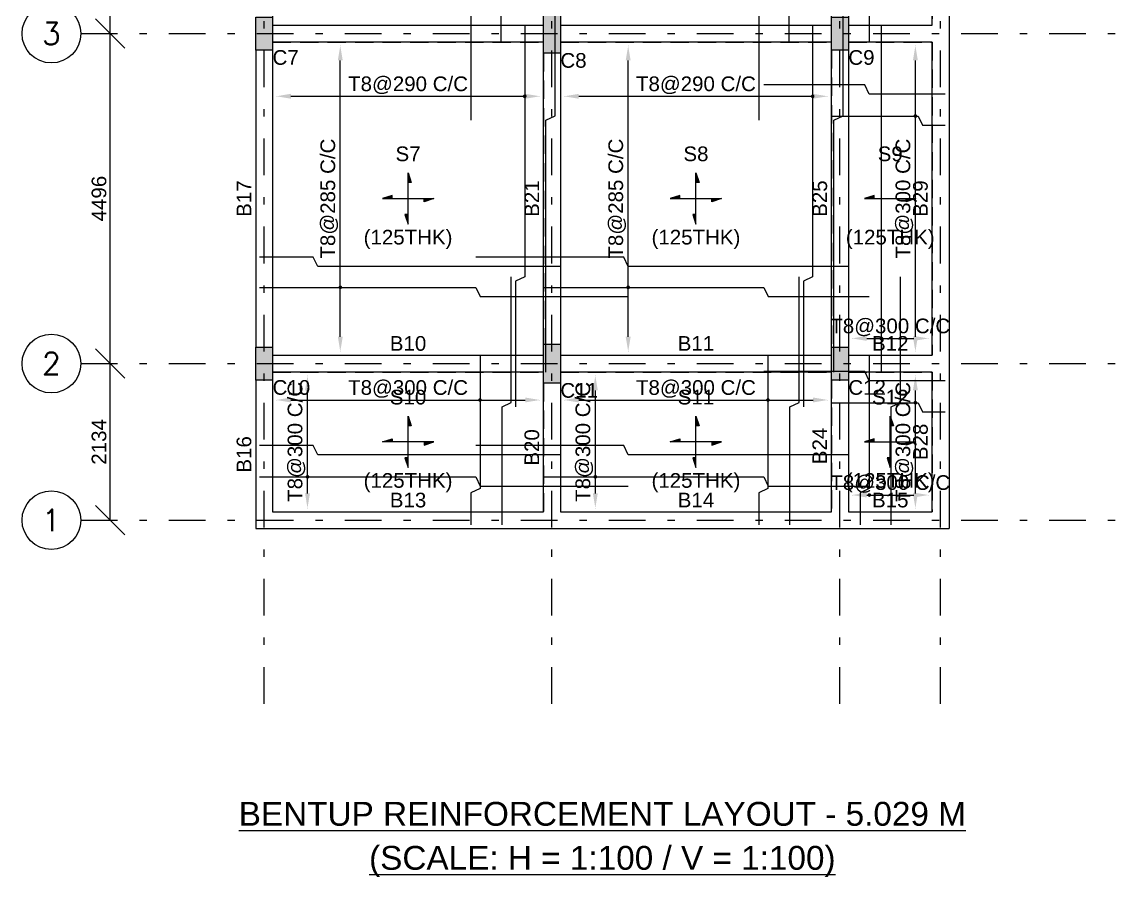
# Model space of a CAD drawing. Header units: inches. Extents: x -3300 to 11721, y -21548 to 3300.
# Drawn here: x -3300 to 11721, y -21548 to -9900 of the extents above; entities that cross this region are included whole.
import ezdxf
from ezdxf.enums import TextEntityAlignment as Align

# ---------------------------------------------------------------- set-up
doc = ezdxf.new("R2010")
doc.units = ezdxf.units.IN
doc.header["$LTSCALE"] = 1000
doc.header["$MEASUREMENT"] = 0
doc.linetypes.add('SCCenter', pattern=[1.2, 0.5, -0.3, 0.1, -0.3])
doc.linetypes.add('SCHidden', pattern=[0.375, 0.25, -0.125])
for name, color, linetype in [('BarLabels', 31, 'Continuous'), ('Beam', 3, 'Continuous'), ('Beam Nos', 7, 'Continuous'), ('Column', 2, 'Continuous'), ('Column Nos', 7, 'Continuous'), ('Grid Line', 8, 'Continuous'), ('Label', 4, 'Continuous'), ('Plan Reinforcement', 4, 'Continuous'), ('Slab', 251, 'Continuous'), ('Slab Nos', 7, 'Continuous')]:
    doc.layers.add(name, color=color, linetype=linetype)
doc.styles.add('SC-BBS1', font='SansSerif')
doc.styles.add('SC-BBS2', font='SansSerif')
doc.styles.get("Standard").update_dxf_attribs({"font": 'txt.shx'})
doc.dimstyles.new('SCDim', dxfattribs={"dimtxt": 200, "dimasz": 200, "dimexe": 75, "dimexo": 75, "dimgap": 50, "dimtad": 1, "dimtoh": 1, "dimdec": 0, "dimzin": 0, "dimdsep": 46, "dimtxsty": 'SC-BBS2', "dimcen": 0.09, "dimclrd": 8, "dimclre": 8, "dimclrt": 31, "dimadec": 0, "dimazin": 0, "dimtfac": 1, "dimtdec": 0, "dimtix": 1, "dimtofl": 0, "dimtmove": 0, "dimatfit": 3, "dimfxl": 1, "dimtolj": 1, "dimtzin": 0, "dimarcsym": 0})
doc.dimstyles.new('SCGridlineDim', dxfattribs={"dimtxt": 200, "dimasz": 0.18, "dimexe": 75, "dimexo": 75, "dimgap": 50, "dimtad": 1, "dimtoh": 1, "dimdec": 0, "dimzin": 0, "dimdsep": 46, "dimtxsty": 'SC-BBS2', "dimtsz": 200, "dimcen": 0.09, "dimclrd": 8, "dimclre": 8, "dimclrt": 31, "dimadec": 0, "dimazin": 0, "dimtfac": 1, "dimtdec": 0, "dimtix": 1, "dimtofl": 0, "dimtmove": 0, "dimatfit": 3, "dimfxl": 1, "dimtolj": 1, "dimtzin": 0, "dimarcsym": 0})

# ---------------------------------------------------------------- blocks, each defined once
blk = doc.blocks.new('*D58')
at = {"color": 8, "linetype": 'ByBlock', "lineweight": -2}
for p, q in [((165, -10912), (165, -10912)), ((365, -10912), (3559, -10912)), ((3759, -10912), (3759, -10912))]:
    blk.add_line(p, q, dxfattribs=at)
at = {"color": 8}
for points in [[(165, -10912), (365, -10878), (365, -10945)], [(3759, -10912), (3559, -10945), (3559, -10878)]]:
    blk.add_solid(points, dxfattribs=at)
at = {"layer": 'Defpoints', "color": 31}
for p in [(165, -10912), (165, -10912), (3759, -10912)]:
    blk.add_point(p, dxfattribs=at)
at = {"color": 31, "insert": (1962, -10762), "char_height": 200, "attachment_point": 5, "style": 'SC-BBS2'}
blk.add_mtext('\\A1;T8@290 C/C', dxfattribs=at)
blk = doc.blocks.new('*D61')
at = {"color": 8, "linetype": 'ByBlock', "lineweight": -2}
for p, q in [((165, -10912), (165, -10912)), ((365, -10912), (3559, -10912)), ((3759, -10912), (3759, -10912))]:
    blk.add_line(p, q, dxfattribs=at)
at = {"color": 8}
for points in [[(165, -10912), (365, -10878), (365, -10945)], [(3759, -10912), (3559, -10945), (3559, -10878)]]:
    blk.add_solid(points, dxfattribs=at)
at = {"layer": 'Defpoints', "color": 31}
for p in [(165, -10912), (165, -10912), (3759, -10912)]:
    blk.add_point(p, dxfattribs=at)
at = {"color": 31, "insert": (1962, -10762), "char_height": 200, "attachment_point": 5, "style": 'SC-BBS2'}
blk.add_mtext('\\A1;T8@290 C/C', dxfattribs=at)
blk = doc.blocks.new('*D64')
at = {"color": 8, "linetype": 'ByBlock', "lineweight": -2}
for p, q in [((1038, -10223), (1038, -10223)), ((1038, -14189), (1038, -10423)), ((1038, -14389), (1038, -14389))]:
    blk.add_line(p, q, dxfattribs=at)
at = {"color": 8}
for points in [[(1038, -10223), (1072, -10423), (1005, -10423)], [(1038, -14389), (1005, -14189), (1072, -14189)]]:
    blk.add_solid(points, dxfattribs=at)
at = {"layer": 'Defpoints', "color": 31}
for p in [(1038, -10223), (1038, -14389), (1038, -14389)]:
    blk.add_point(p, dxfattribs=at)
at = {"color": 31, "insert": (888, -12306), "char_height": 200, "attachment_point": 5, "rotation": 90, "style": 'SC-BBS2'}
blk.add_mtext('\\A1;T8@285 C/C', dxfattribs=at)
blk = doc.blocks.new('*D66')
at = {"color": 8, "linetype": 'ByBlock', "lineweight": -2}
for p, q in [((1038, -10223), (1038, -10223)), ((1038, -14189), (1038, -10423)), ((1038, -14389), (1038, -14389))]:
    blk.add_line(p, q, dxfattribs=at)
at = {"color": 8}
for points in [[(1038, -10223), (1072, -10423), (1005, -10423)], [(1038, -14389), (1005, -14189), (1072, -14189)]]:
    blk.add_solid(points, dxfattribs=at)
at = {"layer": 'Defpoints', "color": 31}
for p in [(1038, -10223), (1038, -14389), (1038, -14389)]:
    blk.add_point(p, dxfattribs=at)
at = {"color": 31, "insert": (888, -12306), "char_height": 200, "attachment_point": 5, "rotation": 90, "style": 'SC-BBS2'}
blk.add_mtext('\\A1;T8@285 C/C', dxfattribs=at)
blk = doc.blocks.new('*D69')
at = {"color": 8, "linetype": 'ByBlock', "lineweight": -2}
for p, q in [((4089, -10912), (4089, -10912)), ((4289, -10912), (7484, -10912)), ((7684, -10912), (7684, -10912))]:
    blk.add_line(p, q, dxfattribs=at)
at = {"color": 8}
for points in [[(4089, -10912), (4289, -10879), (4289, -10945)], [(7684, -10912), (7484, -10945), (7484, -10879)]]:
    blk.add_solid(points, dxfattribs=at)
at = {"layer": 'Defpoints', "color": 31}
for p in [(4089, -10912), (4089, -10912), (7684, -10912)]:
    blk.add_point(p, dxfattribs=at)
at = {"color": 31, "insert": (5886, -10762), "char_height": 200, "attachment_point": 5, "style": 'SC-BBS2'}
blk.add_mtext('\\A1;T8@290 C/C', dxfattribs=at)
blk = doc.blocks.new('*D72')
at = {"color": 8, "linetype": 'ByBlock', "lineweight": -2}
for p, q in [((4089, -10912), (4089, -10912)), ((4289, -10912), (7484, -10912)), ((7684, -10912), (7684, -10912))]:
    blk.add_line(p, q, dxfattribs=at)
at = {"color": 8}
for points in [[(4089, -10912), (4289, -10879), (4289, -10945)], [(7684, -10912), (7484, -10945), (7484, -10879)]]:
    blk.add_solid(points, dxfattribs=at)
at = {"layer": 'Defpoints', "color": 31}
for p in [(4089, -10912), (4089, -10912), (7684, -10912)]:
    blk.add_point(p, dxfattribs=at)
at = {"color": 31, "insert": (5886, -10762), "char_height": 200, "attachment_point": 5, "style": 'SC-BBS2'}
blk.add_mtext('\\A1;T8@290 C/C', dxfattribs=at)
blk = doc.blocks.new('*D75')
at = {"color": 8, "linetype": 'ByBlock', "lineweight": -2}
for p, q in [((4963, -10223), (4963, -10223)), ((4963, -14189), (4963, -10423)), ((4963, -14389), (4963, -14389))]:
    blk.add_line(p, q, dxfattribs=at)
at = {"color": 8}
for points in [[(4963, -10223), (4996, -10423), (4929, -10423)], [(4963, -14389), (4929, -14189), (4996, -14189)]]:
    blk.add_solid(points, dxfattribs=at)
at = {"layer": 'Defpoints', "color": 31}
for p in [(4963, -10223), (4963, -14389), (4963, -14389)]:
    blk.add_point(p, dxfattribs=at)
at = {"color": 31, "insert": (4813, -12306), "char_height": 200, "attachment_point": 5, "rotation": 90, "style": 'SC-BBS2'}
blk.add_mtext('\\A1;T8@285 C/C', dxfattribs=at)
blk = doc.blocks.new('*D78')
at = {"color": 8, "linetype": 'ByBlock', "lineweight": -2}
for p, q in [((4963, -10223), (4963, -10223)), ((4963, -14189), (4963, -10423)), ((4963, -14389), (4963, -14389))]:
    blk.add_line(p, q, dxfattribs=at)
at = {"color": 8}
for points in [[(4963, -10223), (4996, -10423), (4929, -10423)], [(4963, -14389), (4929, -14189), (4996, -14189)]]:
    blk.add_solid(points, dxfattribs=at)
at = {"layer": 'Defpoints', "color": 31}
for p in [(4963, -10223), (4963, -14389), (4963, -14389)]:
    blk.add_point(p, dxfattribs=at)
at = {"color": 31, "insert": (4813, -12306), "char_height": 200, "attachment_point": 5, "rotation": 90, "style": 'SC-BBS2'}
blk.add_mtext('\\A1;T8@285 C/C', dxfattribs=at)
blk = doc.blocks.new('*D80')
at = {"color": 8, "linetype": 'ByBlock', "lineweight": -2}
for p, q in [((8878, -10223), (8878, -10223)), ((8878, -14189), (8878, -10423)), ((8878, -14389), (8878, -14389))]:
    blk.add_line(p, q, dxfattribs=at)
at = {"color": 8}
for points in [[(8878, -10223), (8911, -10423), (8844, -10423)], [(8878, -14389), (8844, -14189), (8911, -14189)]]:
    blk.add_solid(points, dxfattribs=at)
at = {"layer": 'Defpoints', "color": 31}
for p in [(8878, -10223), (8878, -14389), (8878, -14389)]:
    blk.add_point(p, dxfattribs=at)
at = {"color": 31, "insert": (8728, -12306), "char_height": 200, "attachment_point": 5, "rotation": 90, "style": 'SC-BBS2'}
blk.add_mtext('\\A1;T8@300 C/C', dxfattribs=at)
blk = doc.blocks.new('*D83')
at = {"color": 8, "linetype": 'ByBlock', "lineweight": -2}
for p, q in [((8878, -10223), (8878, -10223)), ((8878, -14189), (8878, -10423)), ((8878, -14389), (8878, -14389))]:
    blk.add_line(p, q, dxfattribs=at)
at = {"color": 8}
for points in [[(8878, -10223), (8911, -10423), (8844, -10423)], [(8878, -14389), (8844, -14189), (8911, -14189)]]:
    blk.add_solid(points, dxfattribs=at)
at = {"layer": 'Defpoints', "color": 31}
for p in [(8878, -10223), (8878, -14389), (8878, -14389)]:
    blk.add_point(p, dxfattribs=at)
at = {"color": 31, "insert": (8728, -12306), "char_height": 200, "attachment_point": 5, "rotation": 90, "style": 'SC-BBS2'}
blk.add_mtext('\\A1;T8@300 C/C', dxfattribs=at)
blk = doc.blocks.new('*D84')
at = {"color": 8, "linetype": 'ByBlock', "lineweight": -2}
for p, q in [((8014, -14211), (8014, -14211)), ((8214, -14211), (8856, -14211)), ((9056, -14211), (9056, -14211))]:
    blk.add_line(p, q, dxfattribs=at)
at = {"color": 8}
for points in [[(8014, -14211), (8214, -14177), (8214, -14244)], [(9056, -14211), (8856, -14244), (8856, -14177)]]:
    blk.add_solid(points, dxfattribs=at)
at = {"layer": 'Defpoints', "color": 31}
for p in [(8014, -14211), (8014, -14211), (9056, -14211)]:
    blk.add_point(p, dxfattribs=at)
at = {"color": 31, "insert": (8535, -14061), "char_height": 200, "attachment_point": 5, "style": 'SC-BBS2'}
blk.add_mtext('\\A1;T8@300 C/C', dxfattribs=at)
blk = doc.blocks.new('*D86')
at = {"color": 8, "linetype": 'ByBlock', "lineweight": -2}
for p, q in [((165, -15050), (165, -15050)), ((365, -15050), (3559, -15050)), ((3759, -15050), (3759, -15050))]:
    blk.add_line(p, q, dxfattribs=at)
at = {"color": 8}
for points in [[(165, -15050), (365, -15016), (365, -15083)], [(3759, -15050), (3559, -15083), (3559, -15016)]]:
    blk.add_solid(points, dxfattribs=at)
at = {"layer": 'Defpoints', "color": 31}
for p in [(165, -15050), (165, -15050), (3759, -15050)]:
    blk.add_point(p, dxfattribs=at)
at = {"color": 31, "insert": (1962, -14900), "char_height": 200, "attachment_point": 5, "style": 'SC-BBS2'}
blk.add_mtext('\\A1;T8@300 C/C', dxfattribs=at)
blk = doc.blocks.new('*D89')
at = {"color": 8, "linetype": 'ByBlock', "lineweight": -2}
for p, q in [((165, -15050), (165, -15050)), ((365, -15050), (3559, -15050)), ((3759, -15050), (3759, -15050))]:
    blk.add_line(p, q, dxfattribs=at)
at = {"color": 8}
for points in [[(165, -15050), (365, -15016), (365, -15083)], [(3759, -15050), (3559, -15083), (3559, -15016)]]:
    blk.add_solid(points, dxfattribs=at)
at = {"layer": 'Defpoints', "color": 31}
for p in [(165, -15050), (165, -15050), (3759, -15050)]:
    blk.add_point(p, dxfattribs=at)
at = {"color": 31, "insert": (1962, -14900), "char_height": 200, "attachment_point": 5, "style": 'SC-BBS2'}
blk.add_mtext('\\A1;T8@300 C/C', dxfattribs=at)
blk = doc.blocks.new('*D92')
at = {"color": 8, "linetype": 'ByBlock', "lineweight": -2}
for p, q in [((591, -14719), (591, -14719)), ((591, -16323), (591, -14919)), ((591, -16523), (591, -16523))]:
    blk.add_line(p, q, dxfattribs=at)
at = {"color": 8}
for points in [[(591, -14719), (624, -14919), (558, -14919)], [(591, -16523), (558, -16323), (624, -16323)]]:
    blk.add_solid(points, dxfattribs=at)
at = {"layer": 'Defpoints', "color": 31}
for p in [(591, -14719), (591, -16523), (591, -16523)]:
    blk.add_point(p, dxfattribs=at)
at = {"color": 31, "insert": (441, -15621), "char_height": 200, "attachment_point": 5, "rotation": 90, "style": 'SC-BBS2'}
blk.add_mtext('\\A1;T8@300 C/C', dxfattribs=at)
blk = doc.blocks.new('*D94')
at = {"color": 8, "linetype": 'ByBlock', "lineweight": -2}
for p, q in [((591, -14719), (591, -14719)), ((591, -16323), (591, -14919)), ((591, -16523), (591, -16523))]:
    blk.add_line(p, q, dxfattribs=at)
at = {"color": 8}
for points in [[(591, -14719), (624, -14919), (558, -14919)], [(591, -16523), (558, -16323), (624, -16323)]]:
    blk.add_solid(points, dxfattribs=at)
at = {"layer": 'Defpoints', "color": 31}
for p in [(591, -14719), (591, -16523), (591, -16523)]:
    blk.add_point(p, dxfattribs=at)
at = {"color": 31, "insert": (441, -15621), "char_height": 200, "attachment_point": 5, "rotation": 90, "style": 'SC-BBS2'}
blk.add_mtext('\\A1;T8@300 C/C', dxfattribs=at)
blk = doc.blocks.new('*D96')
at = {"color": 8, "linetype": 'ByBlock', "lineweight": -2}
for p, q in [((4089, -15050), (4089, -15050)), ((4289, -15050), (7484, -15050)), ((7684, -15050), (7684, -15050))]:
    blk.add_line(p, q, dxfattribs=at)
at = {"color": 8}
for points in [[(4089, -15050), (4289, -15016), (4289, -15083)], [(7684, -15050), (7484, -15083), (7484, -15016)]]:
    blk.add_solid(points, dxfattribs=at)
at = {"layer": 'Defpoints', "color": 31}
for p in [(4089, -15050), (4089, -15050), (7684, -15050)]:
    blk.add_point(p, dxfattribs=at)
at = {"color": 31, "insert": (5886, -14900), "char_height": 200, "attachment_point": 5, "style": 'SC-BBS2'}
blk.add_mtext('\\A1;T8@300 C/C', dxfattribs=at)
blk = doc.blocks.new('*D99')
at = {"color": 8, "linetype": 'ByBlock', "lineweight": -2}
for p, q in [((4089, -15050), (4089, -15050)), ((4289, -15050), (7484, -15050)), ((7684, -15050), (7684, -15050))]:
    blk.add_line(p, q, dxfattribs=at)
at = {"color": 8}
for points in [[(4089, -15050), (4289, -15016), (4289, -15083)], [(7684, -15050), (7484, -15083), (7484, -15016)]]:
    blk.add_solid(points, dxfattribs=at)
at = {"layer": 'Defpoints', "color": 31}
for p in [(4089, -15050), (4089, -15050), (7684, -15050)]:
    blk.add_point(p, dxfattribs=at)
at = {"color": 31, "insert": (5886, -14900), "char_height": 200, "attachment_point": 5, "style": 'SC-BBS2'}
blk.add_mtext('\\A1;T8@300 C/C', dxfattribs=at)
blk = doc.blocks.new('*D102')
at = {"color": 8, "linetype": 'ByBlock', "lineweight": -2}
for p, q in [((4515, -14719), (4515, -14719)), ((4515, -16323), (4515, -14919)), ((4515, -16523), (4515, -16523))]:
    blk.add_line(p, q, dxfattribs=at)
at = {"color": 8}
for points in [[(4515, -14719), (4548, -14919), (4482, -14919)], [(4515, -16523), (4482, -16323), (4548, -16323)]]:
    blk.add_solid(points, dxfattribs=at)
at = {"layer": 'Defpoints', "color": 31}
for p in [(4515, -14719), (4515, -16523), (4515, -16523)]:
    blk.add_point(p, dxfattribs=at)
at = {"color": 31, "insert": (4365, -15621), "char_height": 200, "attachment_point": 5, "rotation": 90, "style": 'SC-BBS2'}
blk.add_mtext('\\A1;T8@300 C/C', dxfattribs=at)
blk = doc.blocks.new('*D105')
at = {"color": 8, "linetype": 'ByBlock', "lineweight": -2}
for p, q in [((4515, -14719), (4515, -14719)), ((4515, -16323), (4515, -14919)), ((4515, -16523), (4515, -16523))]:
    blk.add_line(p, q, dxfattribs=at)
at = {"color": 8}
for points in [[(4515, -14719), (4548, -14919), (4482, -14919)], [(4515, -16523), (4482, -16323), (4548, -16323)]]:
    blk.add_solid(points, dxfattribs=at)
at = {"layer": 'Defpoints', "color": 31}
for p in [(4515, -14719), (4515, -16523), (4515, -16523)]:
    blk.add_point(p, dxfattribs=at)
at = {"color": 31, "insert": (4365, -15621), "char_height": 200, "attachment_point": 5, "rotation": 90, "style": 'SC-BBS2'}
blk.add_mtext('\\A1;T8@300 C/C', dxfattribs=at)
blk = doc.blocks.new('*D107')
at = {"color": 8, "linetype": 'ByBlock', "lineweight": -2}
for p, q in [((8878, -14719), (8878, -14719)), ((8878, -16323), (8878, -14919)), ((8878, -16523), (8878, -16523))]:
    blk.add_line(p, q, dxfattribs=at)
at = {"color": 8}
for points in [[(8878, -14719), (8911, -14919), (8844, -14919)], [(8878, -16523), (8844, -16323), (8911, -16323)]]:
    blk.add_solid(points, dxfattribs=at)
at = {"layer": 'Defpoints', "color": 31}
for p in [(8878, -14719), (8878, -16523), (8878, -16523)]:
    blk.add_point(p, dxfattribs=at)
at = {"color": 31, "insert": (8728, -15621), "char_height": 200, "attachment_point": 5, "rotation": 90, "style": 'SC-BBS2'}
blk.add_mtext('\\A1;T8@300 C/C', dxfattribs=at)
blk = doc.blocks.new('*D110')
at = {"color": 8, "linetype": 'ByBlock', "lineweight": -2}
for p, q in [((8878, -14719), (8878, -14719)), ((8878, -16323), (8878, -14919)), ((8878, -16523), (8878, -16523))]:
    blk.add_line(p, q, dxfattribs=at)
at = {"color": 8}
for points in [[(8878, -14719), (8911, -14919), (8844, -14919)], [(8878, -16523), (8844, -16323), (8911, -16323)]]:
    blk.add_solid(points, dxfattribs=at)
at = {"layer": 'Defpoints', "color": 31}
for p in [(8878, -14719), (8878, -16523), (8878, -16523)]:
    blk.add_point(p, dxfattribs=at)
at = {"color": 31, "insert": (8728, -15621), "char_height": 200, "attachment_point": 5, "rotation": 90, "style": 'SC-BBS2'}
blk.add_mtext('\\A1;T8@300 C/C', dxfattribs=at)
blk = doc.blocks.new('*D112')
at = {"color": 8, "linetype": 'ByBlock', "lineweight": -2}
for p, q in [((8014, -16345), (8014, -16345)), ((8214, -16345), (8856, -16345)), ((9056, -16345), (9056, -16345))]:
    blk.add_line(p, q, dxfattribs=at)
at = {"color": 8}
for points in [[(8014, -16345), (8214, -16311), (8214, -16378)], [(9056, -16345), (8856, -16378), (8856, -16311)]]:
    blk.add_solid(points, dxfattribs=at)
at = {"layer": 'Defpoints', "color": 31}
for p in [(8014, -16345), (8014, -16345), (9056, -16345)]:
    blk.add_point(p, dxfattribs=at)
at = {"color": 31, "insert": (8535, -16195), "char_height": 200, "attachment_point": 5, "style": 'SC-BBS2'}
blk.add_mtext('\\A1;T8@300 C/C', dxfattribs=at)
blk = doc.blocks.new('*D115')
at = {"color": 8, "linetype": 'ByBlock', "lineweight": -2}
for p, q in [((8014, -16345), (8014, -16345)), ((8214, -16345), (8856, -16345)), ((9056, -16345), (9056, -16345))]:
    blk.add_line(p, q, dxfattribs=at)
at = {"color": 8}
for points in [[(8014, -16345), (8214, -16311), (8214, -16378)], [(9056, -16345), (8856, -16378), (8856, -16311)]]:
    blk.add_solid(points, dxfattribs=at)
at = {"layer": 'Defpoints', "color": 31}
for p in [(8014, -16345), (8014, -16345), (9056, -16345)]:
    blk.add_point(p, dxfattribs=at)
at = {"color": 31, "insert": (8535, -16195), "char_height": 200, "attachment_point": 5, "style": 'SC-BBS2'}
blk.add_mtext('\\A1;T8@300 C/C', dxfattribs=at)
blk = doc.blocks.new('*D116')
at = {"color": 8, "linetype": 'ByBlock', "lineweight": -2}
for p, q in [((-1900, -14754), (-2300, -14354)), ((-2100, -14554), (-2100, -14554)), ((-2100, -16688), (-2100, -14554)), ((-2300, -16488), (-1900, -16888)), ((-2100, -16688), (-2100, -16688))]:
    blk.add_line(p, q, dxfattribs=at)
at = {"layer": 'Defpoints', "color": 8}
for p in [(-2100, -14554), (-2100, -16688), (-2100, -16688)]:
    blk.add_point(p, dxfattribs=at)
at = {"color": 31, "insert": (-2250, -15621), "char_height": 200, "attachment_point": 5, "rotation": 90, "style": 'SC-BBS2'}
blk.add_mtext('\\A1;2134', dxfattribs=at)
blk = doc.blocks.new('*D117')
at = {"color": 8, "linetype": 'ByBlock', "lineweight": -2}
for p, q in [((-1900, -10258), (-2300, -9858)), ((-2100, -10058), (-2100, -10058)), ((-2100, -14554), (-2100, -10058)), ((-2300, -14354), (-1900, -14754)), ((-2100, -14554), (-2100, -14554))]:
    blk.add_line(p, q, dxfattribs=at)
at = {"layer": 'Defpoints', "color": 8}
for p in [(-2100, -10058), (-2100, -14554), (-2100, -14554)]:
    blk.add_point(p, dxfattribs=at)
at = {"color": 31, "insert": (-2250, -12306), "char_height": 200, "attachment_point": 5, "rotation": 90, "style": 'SC-BBS2'}
blk.add_mtext('\\A1;4496', dxfattribs=at)
blk = doc.blocks.new('*D118')
at = {"color": 8, "linetype": 'ByBlock', "lineweight": -2}
for p, q in [((-1900, -5191), (-2300, -4791)), ((-2100, -4991), (-2100, -4991)), ((-2100, -10058), (-2100, -4991)), ((-2300, -9858), (-1900, -10258)), ((-2100, -10058), (-2100, -10058))]:
    blk.add_line(p, q, dxfattribs=at)
at = {"layer": 'Defpoints', "color": 8}
for p in [(-2100, -4991), (-2100, -10058), (-2100, -10058)]:
    blk.add_point(p, dxfattribs=at)
at = {"color": 31, "insert": (-2250, -7524.5), "char_height": 200, "attachment_point": 5, "rotation": 90, "style": 'SC-BBS2'}
blk.add_mtext('\\A1;5067', dxfattribs=at)

msp = doc.modelspace()

# ---------------------------------------------------------------- hatches: boundary and pattern name
at = {"layer": 'Column'}
for points in [[(115, -10283), (-115, -10283), (-115, -9833), (115, -9833)], [(4039, -10323), (3809, -10323), (3809, -9793), (4039, -9793)], [(7964, -10283), (7734, -10283), (7734, -9833), (7964, -9833)], [(115, -14779), (-115, -14779), (-115, -14329), (115, -14329)], [(4039, -14819), (3809, -14819), (3809, -14289), (4039, -14289)], [(7964, -14779), (7734, -14779), (7734, -14329), (7964, -14329)]]:
    msp.add_hatch(color=256, dxfattribs=at).paths.add_polyline_path(points, flags=0)
at = {"layer": 'Slab Nos'}
for points in [[(1962, -11956), (2005.8, -12087.2), (1962, -12087.2)], [(5886.5, -11956), (5930.2, -12087.2), (5886.5, -12087.2)], [(1743.2, -12306), (1743.2, -12262.2), (1612, -12306)], [(2312, -12306), (2180.7, -12349.8), (2180.7, -12306)], [(5667.8, -12306), (5667.8, -12262.2), (5536.5, -12306)], [(6236.5, -12306), (6105.2, -12349.8), (6105.2, -12306)], [(8316.2, -12306), (8316.2, -12262.2), (8185, -12306)], [(8885, -12306), (8753.8, -12349.8), (8753.8, -12306)], [(1962, -12524.8), (1918.2, -12524.8), (1962, -12656)], [(5886.5, -12524.8), (5842.8, -12524.8), (5886.5, -12656)], [(1962, -15271), (2005.8, -15402.3), (1962, -15402.3)], [(5886.5, -15271), (5930.3, -15402.3), (5886.5, -15402.3)], [(8535, -15271), (8578.8, -15402.3), (8535, -15402.3)], [(1612, -15621), (1743.3, -15577.2), (1743.2, -15621)], [(2180.7, -15621), (2180.7, -15664.8), (2312, -15621)], [(5536.5, -15621), (5667.8, -15577.2), (5667.8, -15621)], [(6105.2, -15621), (6105.2, -15664.8), (6236.5, -15621)], [(8316.2, -15621), (8316.2, -15577.2), (8185, -15621)], [(8885, -15621), (8753.8, -15664.8), (8753.8, -15621)], [(1962, -15839.8), (1918.2, -15839.7), (1962, -15971)], [(5886.5, -15839.8), (5842.7, -15839.7), (5886.5, -15971)], [(8535, -15839.8), (8491.2, -15839.8), (8535, -15971)]]:
    msp.add_hatch(color=256, dxfattribs=at).paths.add_polyline_path(points, flags=0)

# ---------------------------------------------------------------- linework, layer by layer
at = {"layer": 'BarLabels', "color": 8, "const_width": 25}
for points in [[(3539.9, -10911.8, 1), (3564.9, -10911.8, 1)], [(3539.9, -10911.8, 1), (3564.9, -10911.8, 1)], [(7464.7, -10912, 1), (7489.7, -10912, 1)], [(7464.7, -10912, 1), (7489.7, -10912, 1)], [(8865.1, -11182, 1), (8890.1, -11182, 1)], [(8865.1, -11182, 1), (8890.1, -11182, 1)], [(1026, -13515.5, 1), (1051, -13515.5, 1)], [(1026, -13515.5, 1), (1051, -13515.5, 1)], [(4950.2, -13515.3, 1), (4975.2, -13515.3, 1)], [(4950.2, -13515.3, 1), (4975.2, -13515.3, 1)], [(8400.1, -14210.6, 1), (8425.1, -14210.6, 1)], [(2930.5, -15049.8, 1), (2955.5, -15049.8, 1)], [(2930.5, -15049.8, 1), (2955.5, -15049.8, 1)], [(6855.2, -15049.8, 1), (6880.2, -15049.8, 1)], [(6855.2, -15049.8, 1), (6880.2, -15049.8, 1)], [(8865.1, -15087.5, 1), (8890.1, -15087.5, 1)], [(8865.1, -15087.5, 1), (8890.1, -15087.5, 1)], [(578.5, -16097, 1), (603.5, -16097, 1)], [(578.5, -16097, 1), (603.5, -16097, 1)], [(4502.5, -16097, 1), (4527.5, -16097, 1)], [(4502.5, -16097, 1), (4527.5, -16097, 1)], [(8237, -16344.6, 1), (8262, -16344.6, 1)], [(8237, -16344.6, 1), (8262, -16344.6, 1)]]:
    msp.add_lwpolyline(points, format="xyb", close=True, dxfattribs=at)
at = {"layer": 'Beam', "linetype": 'SCHidden'}
for p, q in [((9106, -5106), (9106, -9943)), ((115, -9943), (3809, -9943)), ((4039, -9943), (7734, -9943)), ((7964, -9943), (9106, -9943)), ((115, -10173), (3809, -10173)), ((4039, -10173), (7734, -10173)), ((7964, -10173), (9106, -10173)), ((9106, -10173), (9106, -14439)), ((115, -10283), (115, -14329)), ((3809, -10323), (3809, -14289)), ((4039, -10323), (4039, -14289)), ((7734, -10283), (7734, -14329)), ((7964, -10283), (7964, -14329)), ((115, -14439), (3809, -14439)), ((4039, -14439), (7734, -14439)), ((7964, -14439), (9106, -14439)), ((115, -14669), (3809, -14669)), ((4039, -14669), (7734, -14669)), ((7964, -14669), (9106, -14669)), ((9106, -14669), (9106, -16573)), ((115, -14779), (115, -16573)), ((3809, -14819), (3809, -16573)), ((4039, -14819), (4039, -16573)), ((7734, -14779), (7734, -16573)), ((7964, -14779), (7964, -16573)), ((115, -16573), (3809, -16573)), ((4039, -16573), (7734, -16573)), ((7964, -16573), (9106, -16573))]:
    msp.add_line(p, q, dxfattribs=at)
at = {"layer": 'Beam'}
for p, q in [((9336, -4991), (9336, -10173)), ((9336, -10058), (9336, -14669)), ((-115, -10283), (-115, -14329)), ((9336, -14554), (9336, -16803)), ((-115, -14779), (-115, -16803)), ((-115, -16803), (4039, -16803)), ((3981.5, -16803), (7964, -16803)), ((7906.5, -16803), (9336, -16803))]:
    msp.add_line(p, q, dxfattribs=at)
at = {"layer": 'Column'}
for points in [[(115, -10283), (-115, -10283), (-115, -9833), (115, -9833)], [(4039, -10323), (3809, -10323), (3809, -9793), (4039, -9793)], [(7964, -10283), (7734, -10283), (7734, -9833), (7964, -9833)], [(115, -14779), (-115, -14779), (-115, -14329), (115, -14329)], [(4039, -14819), (3809, -14819), (3809, -14289), (4039, -14289)], [(7964, -14779), (7734, -14779), (7734, -14329), (7964, -14329)]]:
    msp.add_lwpolyline(points, close=True, dxfattribs=at)
at = {"layer": 'Grid Line', "linetype": 'SCCenter'}
for p, q in [((0, -19188), (0, 2500)), ((3924, -19188), (3924, 2500)), ((7849, -19188), (7849, 2500)), ((9221, -19188), (9221, 2500)), ((-2500, -10058), (11721, -10058)), ((-2500, -14554), (11721, -14554)), ((-2500, -16688), (11721, -16688))]:
    msp.add_line(p, q, dxfattribs=at)
at = {"layer": 'Grid Line'}
for centre in [(-2900, -10058), (-2900, -14554), (-2900, -16688)]:
    msp.add_circle(centre, 400, dxfattribs=at)
at = {"layer": 'Plan Reinforcement'}
for points in [[(3233, -10173), (3233, -6315.2), (3358, -6255.2), (3358, -3685.8)], [(7157.8, -10173), (7157.8, -6315.2), (7282.8, -6255.2), (7282.8, -3685.8)], [(2943, -4876), (2943, -8733.8), (2818, -8793.8), (2818, -11239.5)], [(6867.7, -4876), (6867.7, -8733.8), (6742.8, -8793.8), (6742.8, -11239.5)], [(8249.5, -4876), (8249.5, -10173)], [(3842.4, -14669), (3842.4, -11239.5), (3967.4, -11179.5), (3967.4, -8733.8)], [(7767.2, -14669), (7767.2, -11239.5), (7892.2, -11179.5), (7892.2, -8733.8)], [(3552.4, -9943), (3552.4, -13372.5), (3427.4, -13432.5), (3427.4, -15145)], [(7477.2, -9943), (7477.2, -13372.5), (7352.2, -13432.5), (7352.2, -15145)], [(8412.6, -9943), (8412.6, -14669)], [(9286, -10882), (8249.5, -10882), (8189.5, -10757), (6810.2, -10757)], [(7734, -11182), (8915.7, -11182), (8975.7, -11307), (9286, -11307)], [(4039, -13230.5), (730.7, -13230.5), (670.7, -13105.5), (-65, -13105.5)], [(7964, -13230.3), (4962.8, -13230.3), (4902.8, -13105.3), (2885.5, -13105.3)], [(-65, -13515.5), (2885.5, -13515.5), (2945.5, -13640.5), (4962.8, -13640.5)], [(3243, -16753), (3243, -15145), (3368, -15085), (3368, -13372.5)], [(3809, -13515.3), (6810.2, -13515.3), (6870.2, -13640.3), (8249.5, -13640.3)], [(7167.8, -16753), (7167.8, -15145), (7292.8, -15085), (7292.8, -13372.5)], [(8549.5, -16753), (8549.5, -15145), (8674.5, -15085), (8674.5, -13372.5)], [(2943, -14439), (2943, -16255.7), (2818, -16315.7), (2818, -16753)], [(6867.7, -14439), (6867.7, -16255.7), (6742.8, -16315.7), (6742.8, -16753)], [(8249.5, -14439), (8249.5, -16255.7), (8124.5, -16315.7), (8124.5, -16753)], [(9286, -14787.5), (8249.5, -14787.5), (8189.5, -14662.5), (6810.2, -14662.5)], [(7734, -15087.5), (8915.7, -15087.5), (8975.7, -15212.5), (9286, -15212.5)], [(4039, -15797), (730.7, -15797), (670.7, -15672), (-65, -15672)], [(7964, -15797), (4962.8, -15797), (4902.8, -15672), (2885.5, -15672)], [(-65, -16097), (2885.5, -16097), (2945.5, -16222), (4962.8, -16222)], [(3809, -16097), (6810.2, -16097), (6870.2, -16222), (8249.5, -16222)]]:
    msp.add_lwpolyline(points, dxfattribs=at)
at = {"layer": 'Slab'}
for points in [[(3809, -9943), (3809, -9793), (3809, -5216), (3809, -5106), (115, -5106), (115, -5216), (115, -9833), (115, -9943)], [(7734, -9943), (7734, -9833), (7734, -5216), (7734, -5106), (4039, -5106), (4039, -5216), (4039, -9793), (4039, -9943)], [(9106, -9943), (9106, -5106), (7964, -5106), (7964, -5216), (7964, -9833), (7964, -9943)], [(3809, -14439), (3809, -14289), (3809, -10323), (3809, -10173), (115, -10173), (115, -10283), (115, -14329), (115, -14439)], [(7734, -14439), (7734, -14329), (7734, -10283), (7734, -10173), (4039, -10173), (4039, -10323), (4039, -14289), (4039, -14439)], [(9106, -14439), (9106, -10173), (7964, -10173), (7964, -10283), (7964, -14329), (7964, -14439)], [(3809, -16573), (3809, -14819), (3809, -14669), (115, -14669), (115, -14779), (115, -16573)], [(7734, -16573), (7734, -14779), (7734, -14669), (4039, -14669), (4039, -14819), (4039, -16573)], [(9106, -16573), (9106, -14669), (7964, -14669), (7964, -14779), (7964, -16573)]]:
    msp.add_lwpolyline(points, close=True, dxfattribs=at)
at = {"layer": 'Slab Nos'}
for points in [[(1962, -12524.8), (1918.2, -12524.8), (1962, -12656), (1962, -11956), (2005.8, -12087.2), (1962, -12087.2)], [(5886.5, -12524.8), (5842.8, -12524.8), (5886.5, -12656), (5886.5, -11956), (5930.2, -12087.2), (5886.5, -12087.2)], [(1743.2, -12306), (1743.2, -12262.2), (1612, -12306), (2312, -12306), (2180.7, -12349.8), (2180.7, -12306)], [(5667.8, -12306), (5667.8, -12262.2), (5536.5, -12306), (6236.5, -12306), (6105.2, -12349.8), (6105.2, -12306)], [(8316.2, -12306), (8316.2, -12262.2), (8185, -12306), (8885, -12306), (8753.8, -12349.8), (8753.8, -12306)], [(1962, -15839.8), (1918.2, -15839.7), (1962, -15971), (1962, -15271), (2005.8, -15402.3), (1962, -15402.3)], [(5886.5, -15839.8), (5842.7, -15839.7), (5886.5, -15971), (5886.5, -15271), (5930.3, -15402.3), (5886.5, -15402.3)], [(8535, -15839.8), (8491.2, -15839.8), (8535, -15971), (8535, -15271), (8578.8, -15402.3), (8535, -15402.3)], [(2180.7, -15621), (2180.7, -15664.8), (2312, -15621), (1612, -15621), (1743.3, -15577.2), (1743.2, -15621)], [(6105.2, -15621), (6105.2, -15664.8), (6236.5, -15621), (5536.5, -15621), (5667.8, -15577.2), (5667.8, -15621)], [(8316.2, -15621), (8316.2, -15577.2), (8185, -15621), (8885, -15621), (8753.8, -15664.8), (8753.8, -15621)]]:
    msp.add_lwpolyline(points, dxfattribs=at)

# ---------------------------------------------------------------- texts
at = {"layer": 'Beam Nos', "style": 'SC-BBS1'}
for s, p in [('B17', (-115, -12306)), ('B21', (3809, -12306)), ('B25', (7734, -12306)), ('B29', (9106, -12306)), ('B20', (3809, -15696)), ('B24', (7734, -15676)), ('B28', (9106, -15621)), ('B16', (-115, -15791))]:
    msp.add_text(s, height=200, rotation=90, dxfattribs=at).set_placement(p, align=Align.BOTTOM_CENTER)
for s, p in [('B10', (1962, -14439)), ('B11', (5886.5, -14439)), ('B12', (8535, -14439)), ('B13', (1962, -16573)), ('B14', (5886.5, -16573)), ('B15', (8535, -16573))]:
    msp.add_text(s, height=200, dxfattribs=at).set_placement(p, align=Align.BOTTOM_CENTER)
at = {"layer": 'Column Nos', "style": 'SC-BBS2'}
for s, p in [('C7', (115, -10283)), ('C8', (4039, -10323)), ('C9', (7964, -10283)), ('C10', (115, -14779)), ('C11', (4039, -14819)), ('C12', (7964, -14779))]:
    msp.add_text(s, height=200, dxfattribs=at).set_placement(p, align=Align.TOP_LEFT)
at = {"layer": 'Grid Line'}
for s, p in [('3', (-2900, -10058)), ('2', (-2900, -14554)), ('1', (-2900, -16688))]:
    msp.add_text(s, height=300, dxfattribs=at).set_placement(p, align=Align.MIDDLE)
at = {"layer": 'Label', "style": 'SC-BBS1'}
for s, p in [('%%uBENTUP REINFORCEMENT LAYOUT - 5.029 M', (4610.5, -20688)), ('%%u(SCALE: H = 1:100 / V = 1:100)', (4610.5, -21288))]:
    msp.add_text(s, height=325, dxfattribs=at).set_placement(p, align=Align.MIDDLE_CENTER)
at = {"layer": 'Slab Nos', "style": 'SC-BBS2'}
for s, p in [('S7', (1962, -11856)), ('S8', (5886.5, -11856)), ('S9', (8535, -11856)), ('S10', (1962, -15171)), ('S11', (5886.5, -15171)), ('S12', (8535, -15171))]:
    msp.add_text(s, height=200, dxfattribs=at).set_placement(p, align=Align.BOTTOM_CENTER)
for p in [(1962, -12856), (5886.5, -12856), (8535, -12856), (1962, -16171), (5886.5, -16171), (8535, -16171)]:
    msp.add_text('(125THK)', height=200, dxfattribs=at).set_placement(p, align=Align.MIDDLE)

# ---------------------------------------------------------------- dimensions: what is measured, and where the dimension line sits
at = {"layer": 'BarLabels'}
for base, p1, p2, angle, text, picture, middle in [((1038.5, -10223), (1038.5, -14389), (1038.5, -10223), 90, 'T8@285 C/C', '*D64', (1038.5, -12306)), ((1038.5, -10223), (1038.5, -14389), (1038.5, -10223), 90, 'T8@285 C/C', '*D66', (1038.5, -12306)), ((4962.7, -10223), (4962.7, -14389), (4962.7, -10223), 90, 'T8@285 C/C', '*D75', (4962.7, -12306)), ((4962.7, -10223), (4962.7, -14389), (4962.7, -10223), 90, 'T8@285 C/C', '*D78', (4962.7, -12306)), ((8877.6, -10223), (8877.6, -14389), (8877.6, -10223), 90, 'T8@300 C/C', '*D80', (8877.6, -12306)), ((8877.6, -10223), (8877.6, -14389), (8877.6, -10223), 90, 'T8@300 C/C', '*D83', (8877.6, -12306)), ((3759, -10911.8), (165, -10911.8), (3759, -10911.8), 0, 'T8@290 C/C', '*D58', (1962, -10911.8)), ((3759, -10911.8), (165, -10911.8), (3759, -10911.8), 0, 'T8@290 C/C', '*D61', (1962, -10911.8)), ((7684, -10912), (4089, -10912), (7684, -10912), 0, 'T8@290 C/C', '*D69', (5886.5, -10912)), ((7684, -10912), (4089, -10912), (7684, -10912), 0, 'T8@290 C/C', '*D72', (5886.5, -10912)), ((9056, -14210.6), (8014, -14210.6), (9056, -14210.6), 0, 'T8@300 C/C', '*D84', (8535, -14210.6)), ((591, -14719), (591, -16523), (591, -14719), 90, 'T8@300 C/C', '*D92', (591, -15621)), ((591, -14719), (591, -16523), (591, -14719), 90, 'T8@300 C/C', '*D94', (591, -15621)), ((3759, -15049.8), (165, -15049.8), (3759, -15049.8), 0, 'T8@300 C/C', '*D86', (1962, -15049.8)), ((3759, -15049.8), (165, -15049.8), (3759, -15049.8), 0, 'T8@300 C/C', '*D89', (1962, -15049.8)), ((4515, -14719), (4515, -16523), (4515, -14719), 90, 'T8@300 C/C', '*D102', (4515, -15621)), ((4515, -14719), (4515, -16523), (4515, -14719), 90, 'T8@300 C/C', '*D105', (4515, -15621)), ((7684, -15049.8), (4089, -15049.8), (7684, -15049.8), 0, 'T8@300 C/C', '*D96', (5886.5, -15049.8)), ((7684, -15049.8), (4089, -15049.8), (7684, -15049.8), 0, 'T8@300 C/C', '*D99', (5886.5, -15049.8)), ((8877.6, -14719), (8877.6, -16523), (8877.6, -14719), 90, 'T8@300 C/C', '*D107', (8877.6, -15621)), ((8877.6, -14719), (8877.6, -16523), (8877.6, -14719), 90, 'T8@300 C/C', '*D110', (8877.6, -15621)), ((9056, -16344.6), (8014, -16344.6), (9056, -16344.6), 0, 'T8@300 C/C', '*D112', (8535, -16344.6)), ((9056, -16344.6), (8014, -16344.6), (9056, -16344.6), 0, 'T8@300 C/C', '*D115', (8535, -16344.6))]:
    dim = msp.add_linear_dim(base=base, p1=p1, p2=p2, angle=angle, text=text, dimstyle='SCDim', override={"dimjust": 0}, dxfattribs=at)
    dim.commit()
    dim.dimension.update_dxf_attribs({"geometry": picture, "text_midpoint": middle, "dimtype": 129})
at = {"layer": 'Grid Line'}
for p1, p2, text, picture, middle in [((-2100, -10058), (-2100, -4991), '5067', '*D118', (-2100, -7524.5)), ((-2100, -14554), (-2100, -10058), '4496', '*D117', (-2100, -12306)), ((-2100, -16688), (-2100, -14554), '2134', '*D116', (-2100, -15621))]:
    dim = msp.add_aligned_dim(p1=p1, p2=p2, distance=0, text=text, dimstyle='SCGridlineDim', dxfattribs=at)
    dim.commit()
    dim.dimension.update_dxf_attribs({"geometry": picture, "text_midpoint": middle})

doc.saveas('drawing.dxf')
